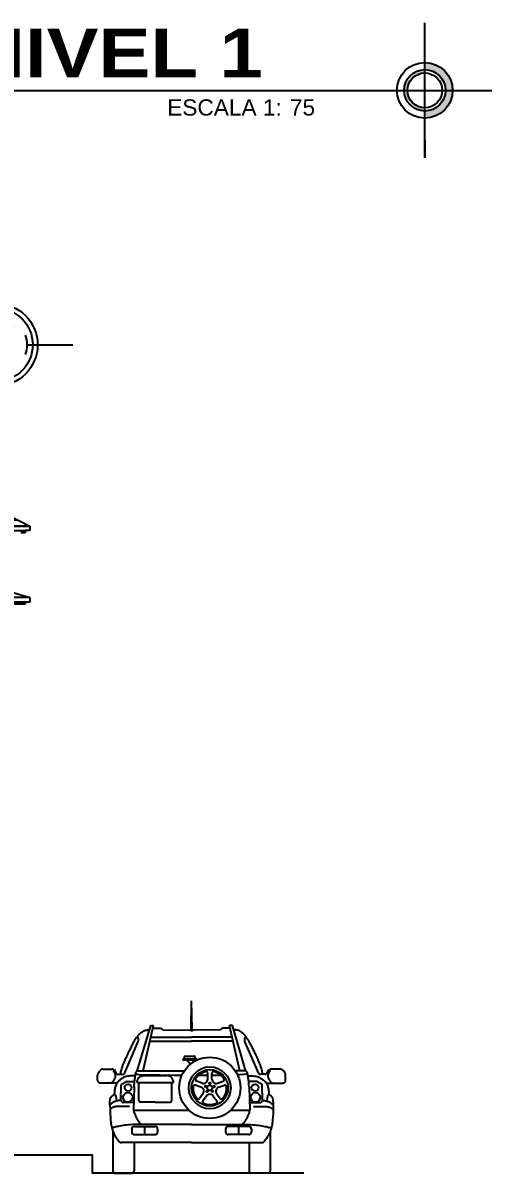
# Model space of a CAD drawing. Header units: inches. Extents: x -370 to 18, y -197 to 199.
# Drawn here: x -180.93 to -175.68, y 165.34 to 178.19 of the extents above; entities that cross this region are included whole.
import ezdxf
from ezdxf.enums import TextEntityAlignment as Align

# ---------------------------------------------------------------- set-up
doc = ezdxf.new("R2010")
doc.units = ezdxf.units.IN
doc.header["$MEASUREMENT"] = 0
doc.linetypes.add('CENTER2', pattern=[28.575, 19.05, -3.175, 3.175, -3.175])
doc.layers.add('artefactos', color=1, linetype='Continuous')
doc.styles.add('1', font='arial.ttf')
doc.styles.add('2', font='')
doc.styles.get("Standard").update_dxf_attribs({"font": 'arial.ttf'})
doc.styles.get('2').set_extended_font_data('Arial Black')

# ---------------------------------------------------------------- blocks, each defined once
blk = doc.blocks.new('*U746')
h = blk.add_hatch(color=1)
h.paths.add_polyline_path([(19.04, 0.255), (19.04, 0.343, -0.414214), (19.383, 0), (19.294, 0, 0.414214)])
h.paths.add_polyline_path([(19.294, 0), (19.383, 0, -0.414214), (19.04, -0.343), (19.04, -0.255, 0.414214)])
h = blk.add_hatch(color=1)
h.paths.add_polyline_path([(18.785, 0), (18.826, 0, 0.414214), (19.04, -0.214), (19.04, -0.255, -0.414214)])
h.paths.add_polyline_path([(19.04, 0.255), (19.04, 0.214, 0.414214), (18.826, 0), (18.785, 0, -0.414214)])
at = {"color": 13}
for p, q in [((19.04, -0.83), (19.04, 0.83)), ((0, 0), (19.869, 0))]:
    blk.add_line(p, q, dxfattribs=at)
at = {"color": 5}
for p, q in [((19.04, 0.611), (19.04, 0.83)), ((19.651, 0), (19.869, 0)), ((19.04, -0.611), (19.04, -0.83))]:
    blk.add_line(p, q, dxfattribs=at)
at = {"color": 13}
for radius in [0.343, 0.255, 0.214]:
    blk.add_circle((19.04, 0), radius, dxfattribs=at)
at = {"color": 2, "linetype": 'Continuous', "style": '1'}
blk.add_text('ESCALA 1:', height=0.2, dxfattribs=at).set_placement((15.864, -0.311))
at = {"color": 1, "linetype": 'Continuous', "style": '2'}
blk.add_attdef('TITULO', (0.308, 0.162), '', height=0.6, dxfattribs=at)
at = {"color": 2, "style": '1'}
blk.add_attdef('ESCALA', (17.377, -0.311), '', height=0.2, dxfattribs=at)
at = {"color": 2, "linetype": 'Continuous', "style": '1'}
blk.add_attdef('DESCRIPCION', (0.308, -0.373), '', height=0.2, dxfattribs=at)
blk = doc.blocks.new('a3')
at = {"color": 1}
for p, q in [((170.126, 151.703), (170.13, 152.02)), ((170.135, 151.703), (170.13, 152.02)), ((169.523, 151.235), (169.675, 151.744)), ((169.589, 151.237), (169.705, 151.744)), ((169.675, 151.744), (169.705, 151.744)), ((169.697, 151.713), (169.789, 151.713)), ((169.789, 151.713), (169.809, 151.694)), ((169.809, 151.694), (170.13, 151.693)), ((170.117, 151.693), (170.119, 151.698)), ((170.119, 151.698), (170.126, 151.703)), ((170.451, 151.694), (170.13, 151.693)), ((170.141, 151.698), (170.135, 151.703)), ((170.144, 151.693), (170.141, 151.698)), ((170.472, 151.713), (170.451, 151.694)), ((170.563, 151.713), (170.472, 151.713)), ((170.671, 151.237), (170.556, 151.744)), ((170.586, 151.744), (170.556, 151.744)), ((170.738, 151.235), (170.586, 151.744)), ((169.393, 151.24), (169.534, 151.564)), ((169.665, 151.569), (170.13, 151.569)), ((169.675, 151.614), (170.13, 151.614)), ((170.585, 151.614), (170.13, 151.614)), ((170.596, 151.569), (170.13, 151.569)), ((170.868, 151.24), (170.727, 151.564)), ((170.034, 151.367), (170.034, 151.361)), ((170.039, 151.373), (170.182, 151.373)), ((170.182, 151.355), (170.039, 151.355)), ((170.052, 151.373), (170.052, 151.396)), ((170.058, 151.402), (170.163, 151.402)), ((170.081, 151.355), (170.118, 151.311)), ((170.14, 151.355), (170.154, 151.337)), ((170.169, 151.373), (170.169, 151.396)), ((170.188, 151.367), (170.188, 151.361)), ((169.079, 151.131), (169.079, 151.19)), ((169.088, 151.219), (169.103, 151.237)), ((169.14, 151.255), (169.239, 151.255)), ((169.263, 151.249), (169.266, 151.246)), ((169.309, 151.198), (169.358, 151.198)), ((169.385, 151.218), (169.393, 151.24)), ((169.499, 151.171), (169.5, 151.181)), ((169.5, 151.181), (169.502, 151.191)), ((169.502, 151.191), (169.503, 151.199)), ((169.503, 151.199), (169.505, 151.207)), ((169.505, 151.207), (169.507, 151.214)), ((169.507, 151.214), (169.51, 151.221)), ((169.532, 151.237), (170.05, 151.237)), ((169.553, 151.173), (169.554, 151.174)), ((169.554, 151.174), (169.556, 151.175)), ((169.556, 151.175), (169.558, 151.176)), ((169.558, 151.176), (169.561, 151.178)), ((169.561, 151.178), (169.564, 151.179)), ((169.564, 151.179), (169.569, 151.18)), ((169.569, 151.18), (169.574, 151.181)), ((169.574, 151.181), (169.581, 151.182)), ((169.581, 151.182), (169.594, 151.184)), ((169.594, 151.184), (169.854, 151.184)), ((169.867, 151.182), (169.854, 151.184)), ((169.874, 151.181), (169.867, 151.182)), ((169.88, 151.18), (169.874, 151.181)), ((169.884, 151.179), (169.88, 151.18)), ((169.888, 151.178), (169.884, 151.179)), ((169.89, 151.176), (169.888, 151.178)), ((169.892, 151.175), (169.89, 151.176)), ((169.894, 151.174), (169.892, 151.175)), ((169.896, 151.173), (169.894, 151.174)), ((170.311, 151.143), (170.311, 151.211)), ((170.358, 151.143), (170.358, 151.211)), ((170.729, 151.237), (170.618, 151.237)), ((170.754, 151.214), (170.751, 151.221)), ((170.756, 151.207), (170.754, 151.214)), ((170.757, 151.199), (170.756, 151.207)), ((170.759, 151.191), (170.757, 151.199)), ((170.76, 151.181), (170.759, 151.191)), ((170.762, 151.171), (170.76, 151.181)), ((170.875, 151.218), (170.868, 151.24)), ((170.951, 151.198), (170.903, 151.198)), ((170.998, 151.249), (170.994, 151.246)), ((171.121, 151.255), (171.022, 151.255)), ((171.172, 151.219), (171.158, 151.237)), ((171.182, 151.131), (171.182, 151.19)), ((169.296, 151.101), (169.108, 151.101)), ((169.338, 150.905), (169.341, 151.077)), ((169.347, 151.087), (169.401, 151.118)), ((169.407, 151.119), (169.492, 151.118)), ((169.487, 151.058), (169.481, 150.799)), ((169.487, 151.058), (169.488, 151.08)), ((169.488, 151.08), (169.49, 151.1)), ((169.49, 151.1), (169.492, 151.118)), ((169.492, 151.118), (169.494, 151.133)), ((169.494, 151.133), (169.495, 151.147)), ((169.495, 151.147), (169.497, 151.16)), ((169.497, 151.16), (169.499, 151.171)), ((169.521, 151.111), (169.522, 151.115)), ((169.521, 151.106), (169.521, 151.111)), ((169.521, 151.106), (169.927, 151.106)), ((169.522, 151.118), (169.523, 151.121)), ((169.522, 151.115), (169.522, 151.118)), ((169.523, 151.124), (169.524, 151.127)), ((169.523, 151.121), (169.523, 151.124)), ((169.524, 151.129), (169.525, 151.131)), ((169.524, 151.127), (169.524, 151.129)), ((169.525, 151.131), (169.526, 151.134)), ((169.526, 151.134), (169.527, 151.137)), ((169.527, 151.137), (169.528, 151.139)), ((169.528, 151.139), (169.529, 151.142)), ((169.529, 151.142), (169.53, 151.144)), ((169.53, 151.144), (169.531, 151.146)), ((169.531, 151.146), (169.532, 151.149)), ((169.532, 151.149), (169.533, 151.151)), ((169.533, 151.151), (169.535, 151.153)), ((169.535, 151.153), (169.536, 151.155)), ((169.536, 151.155), (169.537, 151.156)), ((169.537, 151.156), (169.538, 151.158)), ((169.538, 151.158), (169.539, 151.159)), ((169.539, 151.159), (169.541, 151.161)), ((169.541, 151.161), (169.542, 151.162)), ((169.541, 150.904), (169.541, 151.088)), ((169.542, 151.162), (169.543, 151.163)), ((169.543, 151.163), (169.544, 151.165)), ((169.544, 151.165), (169.545, 151.166)), ((169.545, 151.166), (169.547, 151.167)), ((169.547, 151.167), (169.548, 151.169)), ((169.548, 151.169), (169.55, 151.17)), ((169.55, 151.17), (169.551, 151.171)), ((169.551, 151.171), (169.553, 151.173)), ((169.897, 151.171), (169.896, 151.173)), ((169.899, 151.17), (169.897, 151.171)), ((169.9, 151.169), (169.899, 151.17)), ((169.901, 151.167), (169.9, 151.169)), ((169.903, 151.166), (169.901, 151.167)), ((169.904, 151.165), (169.903, 151.166)), ((169.905, 151.163), (169.904, 151.165)), ((169.907, 151.162), (169.905, 151.163)), ((169.908, 151.161), (169.907, 151.162)), ((169.909, 151.159), (169.908, 151.161)), ((169.908, 150.904), (169.908, 151.088)), ((169.91, 151.158), (169.909, 151.159)), ((169.911, 151.156), (169.91, 151.158)), ((169.912, 151.155), (169.911, 151.156)), ((169.914, 151.153), (169.912, 151.155)), ((169.915, 151.151), (169.914, 151.153)), ((169.916, 151.149), (169.915, 151.151)), ((169.917, 151.146), (169.916, 151.149)), ((169.918, 151.144), (169.917, 151.146)), ((169.919, 151.142), (169.918, 151.144)), ((169.92, 151.139), (169.919, 151.142)), ((169.921, 151.137), (169.92, 151.139)), ((169.922, 151.134), (169.921, 151.137)), ((169.923, 151.131), (169.922, 151.134)), ((169.924, 151.129), (169.923, 151.131)), ((169.924, 151.127), (169.924, 151.129)), ((169.925, 151.124), (169.924, 151.127)), ((169.926, 151.121), (169.925, 151.124)), ((169.926, 151.118), (169.926, 151.121)), ((169.927, 151.115), (169.926, 151.118)), ((169.927, 151.111), (169.927, 151.115)), ((169.927, 151.106), (169.927, 151.111)), ((170.235, 151.055), (170.171, 151.076)), ((170.25, 151.099), (170.185, 151.12)), ((170.419, 151.099), (170.483, 151.12)), ((170.433, 151.055), (170.498, 151.076)), ((170.763, 151.16), (170.762, 151.171)), ((170.765, 151.147), (170.763, 151.16)), ((170.767, 151.133), (170.765, 151.147)), ((170.769, 151.118), (170.767, 151.133)), ((170.853, 151.119), (170.769, 151.118)), ((170.771, 151.1), (170.769, 151.118)), ((170.772, 151.08), (170.771, 151.1)), ((170.774, 151.058), (170.772, 151.08)), ((170.774, 151.058), (170.78, 150.799)), ((170.913, 151.087), (170.859, 151.118)), ((170.923, 150.905), (170.919, 151.077)), ((170.965, 151.101), (171.153, 151.101)), ((169.265, 150.973), (169.283, 150.963)), ((169.283, 150.963), (169.289, 150.899)), ((170.259, 150.983), (170.219, 150.928)), ((170.296, 150.955), (170.257, 150.9)), ((170.372, 150.955), (170.412, 150.9)), ((170.41, 150.983), (170.45, 150.928)), ((170.978, 150.963), (170.971, 150.899)), ((170.995, 150.973), (170.978, 150.963)), ((169.222, 150.861), (169.216, 150.855)), ((169.216, 150.858), (169.218, 150.803)), ((169.218, 150.803), (169.22, 150.757)), ((169.228, 150.867), (169.222, 150.861)), ((169.235, 150.872), (169.228, 150.867)), ((169.242, 150.877), (169.235, 150.872)), ((169.249, 150.882), (169.242, 150.877)), ((169.256, 150.886), (169.249, 150.882)), ((169.263, 150.89), (169.256, 150.886)), ((169.271, 150.893), (169.263, 150.89)), ((169.279, 150.896), (169.271, 150.893)), ((169.287, 150.899), (169.279, 150.896)), ((169.295, 150.901), (169.287, 150.899)), ((169.436, 150.838), (169.288, 150.838)), ((169.304, 150.903), (169.295, 150.901)), ((169.312, 150.904), (169.304, 150.903)), ((169.321, 150.905), (169.312, 150.904)), ((169.332, 150.906), (169.321, 150.905)), ((169.354, 150.887), (169.342, 150.902)), ((169.479, 150.883), (169.363, 150.883)), ((169.481, 150.799), (170.1, 150.799)), ((169.482, 150.792), (169.485, 150.778)), ((169.724, 150.887), (169.558, 150.887)), ((169.724, 150.887), (169.89, 150.887)), ((170.569, 150.799), (170.78, 150.799)), ((170.779, 150.792), (170.775, 150.778)), ((170.781, 150.883), (170.898, 150.883)), ((170.824, 150.838), (170.972, 150.838)), ((170.907, 150.887), (170.919, 150.902)), ((170.928, 150.906), (170.94, 150.905)), ((170.94, 150.905), (170.948, 150.904)), ((170.948, 150.904), (170.957, 150.903)), ((170.957, 150.903), (170.965, 150.901)), ((170.965, 150.901), (170.974, 150.899)), ((170.974, 150.899), (170.982, 150.896)), ((170.982, 150.896), (170.99, 150.893)), ((170.99, 150.893), (170.997, 150.89)), ((170.997, 150.89), (171.005, 150.886)), ((171.005, 150.886), (171.012, 150.882)), ((171.012, 150.882), (171.019, 150.877)), ((171.019, 150.877), (171.026, 150.872)), ((171.026, 150.872), (171.032, 150.867)), ((171.032, 150.867), (171.038, 150.861)), ((171.038, 150.861), (171.044, 150.855)), ((171.043, 150.803), (171.041, 150.757)), ((171.044, 150.858), (171.043, 150.803)), ((169.22, 150.757), (169.222, 150.72)), ((169.222, 150.72), (169.224, 150.69)), ((169.224, 150.69), (169.226, 150.666)), ((169.226, 150.666), (169.228, 150.647)), ((169.485, 150.778), (169.488, 150.769)), ((169.488, 150.769), (169.491, 150.76)), ((169.491, 150.76), (169.494, 150.752)), ((169.494, 150.752), (169.497, 150.744)), ((169.497, 150.744), (169.501, 150.736)), ((169.501, 150.736), (169.504, 150.729)), ((169.504, 150.729), (169.507, 150.723)), ((169.507, 150.723), (169.51, 150.717)), ((169.51, 150.717), (169.513, 150.711)), ((169.513, 150.711), (169.515, 150.706)), ((169.515, 150.706), (169.518, 150.701)), ((169.518, 150.701), (169.521, 150.696)), ((169.521, 150.696), (169.524, 150.691)), ((169.524, 150.691), (169.527, 150.686)), ((169.527, 150.686), (169.53, 150.681)), ((169.53, 150.681), (169.533, 150.676)), ((169.533, 150.676), (169.536, 150.671)), ((169.536, 150.671), (169.54, 150.666)), ((169.54, 150.666), (169.544, 150.66)), ((170.721, 150.666), (170.716, 150.66)), ((170.724, 150.671), (170.721, 150.666)), ((170.728, 150.676), (170.724, 150.671)), ((170.731, 150.681), (170.728, 150.676)), ((170.734, 150.686), (170.731, 150.681)), ((170.737, 150.691), (170.734, 150.686)), ((170.74, 150.696), (170.737, 150.691)), ((170.742, 150.701), (170.74, 150.696)), ((170.745, 150.706), (170.742, 150.701)), ((170.748, 150.711), (170.745, 150.706)), ((170.751, 150.717), (170.748, 150.711)), ((170.754, 150.723), (170.751, 150.717)), ((170.757, 150.729), (170.754, 150.723)), ((170.76, 150.736), (170.757, 150.729)), ((170.763, 150.744), (170.76, 150.736)), ((170.767, 150.752), (170.763, 150.744)), ((170.77, 150.76), (170.767, 150.752)), ((170.773, 150.769), (170.77, 150.76)), ((170.775, 150.778), (170.773, 150.769)), ((171.035, 150.666), (171.032, 150.647)), ((171.037, 150.69), (171.035, 150.666)), ((171.039, 150.72), (171.037, 150.69)), ((171.041, 150.757), (171.039, 150.72)), ((169.228, 150.647), (169.231, 150.632)), ((169.231, 150.632), (169.233, 150.62)), ((169.233, 150.62), (169.236, 150.608)), ((169.236, 150.608), (169.238, 150.598)), ((169.238, 150.598), (169.241, 150.589)), ((169.241, 150.589), (169.244, 150.58)), ((169.244, 150.58), (169.247, 150.571)), ((169.247, 150.571), (169.25, 150.563)), ((169.25, 150.563), (169.25, 150.118)), ((169.25, 150.563), (169.253, 150.554)), ((169.253, 150.554), (169.257, 150.546)), ((169.257, 150.546), (169.261, 150.536)), ((169.261, 150.536), (169.265, 150.527)), ((169.461, 150.585), (169.461, 150.554)), ((169.49, 150.614), (169.721, 150.614)), ((170.13, 150.639), (169.498, 150.639)), ((169.544, 150.66), (169.549, 150.653)), ((169.549, 150.653), (169.555, 150.647)), ((169.555, 150.647), (169.561, 150.639)), ((169.605, 150.614), (169.605, 150.524)), ((169.75, 150.585), (169.75, 150.554)), ((170.13, 150.639), (170.763, 150.639)), ((170.51, 150.585), (170.51, 150.554)), ((170.771, 150.614), (170.54, 150.614)), ((170.655, 150.614), (170.655, 150.524)), ((170.706, 150.647), (170.7, 150.639)), ((170.711, 150.653), (170.706, 150.647)), ((170.716, 150.66), (170.711, 150.653)), ((170.8, 150.585), (170.8, 150.554)), ((171, 150.536), (170.996, 150.527)), ((171.004, 150.546), (171, 150.536)), ((171.008, 150.554), (171.004, 150.546)), ((171.011, 150.563), (171.008, 150.554)), ((171.014, 150.571), (171.011, 150.563)), ((171.011, 150.563), (171.011, 150.118)), ((171.017, 150.58), (171.014, 150.571)), ((171.02, 150.589), (171.017, 150.58)), ((171.022, 150.598), (171.02, 150.589)), ((171.025, 150.608), (171.022, 150.598)), ((171.027, 150.62), (171.025, 150.608)), ((171.03, 150.632), (171.027, 150.62)), ((171.032, 150.647), (171.03, 150.632)), ((169.265, 150.527), (169.27, 150.516)), ((169.27, 150.516), (169.276, 150.506)), ((169.276, 150.506), (169.283, 150.494)), ((169.283, 150.494), (169.291, 150.482)), ((169.291, 150.482), (169.301, 150.47)), ((169.301, 150.47), (169.323, 150.444)), ((170.13, 150.435), (169.341, 150.435)), ((169.487, 150.435), (169.487, 150.118)), ((169.49, 150.524), (169.721, 150.524)), ((170.13, 150.435), (170.92, 150.435)), ((170.771, 150.524), (170.54, 150.524)), ((170.773, 150.435), (170.773, 150.118)), ((170.96, 150.47), (170.937, 150.444)), ((170.969, 150.482), (170.96, 150.47)), ((170.977, 150.494), (170.969, 150.482)), ((170.984, 150.506), (170.977, 150.494)), ((170.99, 150.516), (170.984, 150.506)), ((170.996, 150.527), (170.99, 150.516)), ((169.273, 150.095), (169.464, 150.095)), ((170.988, 150.095), (170.797, 150.095))]:
    blk.add_line(p, q, dxfattribs=at)
for points in [[(169.336, 151.198), (169.338, 151.212), (169.34, 151.226), (169.342, 151.238), (169.345, 151.25), (169.349, 151.262), (169.352, 151.274), (169.357, 151.285), (169.361, 151.297), (169.366, 151.309), (169.371, 151.321), (169.376, 151.334), (169.381, 151.347), (169.387, 151.36), (169.392, 151.373), (169.398, 151.386), (169.404, 151.399), (169.41, 151.412), (169.416, 151.425), (169.421, 151.437), (169.427, 151.449), (169.433, 151.461), (169.439, 151.473), (169.445, 151.484), (169.45, 151.496), (169.456, 151.507), (169.461, 151.517), (169.467, 151.528), (169.472, 151.538), (169.477, 151.547), (169.482, 151.556), (169.487, 151.565), (169.491, 151.573), (169.496, 151.58), (169.5, 151.587), (169.504, 151.593), (169.508, 151.599), (169.511, 151.604), (169.515, 151.609), (169.518, 151.614), (169.522, 151.618), (169.525, 151.622), (169.528, 151.626), (169.531, 151.63), (169.534, 151.633), (169.537, 151.636), (169.539, 151.64), (169.542, 151.643), (169.545, 151.646), (169.548, 151.649), (169.551, 151.651), (169.554, 151.654), (169.557, 151.657), (169.56, 151.659), (169.564, 151.662), (169.567, 151.665), (169.57, 151.667), (169.574, 151.67), (169.577, 151.672), (169.581, 151.674), (169.584, 151.677), (169.588, 151.679), (169.591, 151.681), (169.594, 151.683), (169.598, 151.685), (169.601, 151.686), (169.604, 151.687), (169.607, 151.689), (169.61, 151.69), (169.614, 151.691), (169.617, 151.691), (169.621, 151.692), (169.626, 151.693), (169.631, 151.693), (169.636, 151.694), (169.641, 151.694), (169.646, 151.695), (169.651, 151.695), (169.655, 151.695), (169.658, 151.696), (169.66, 151.696)], [(170.924, 151.198), (170.923, 151.212), (170.921, 151.226), (170.918, 151.238), (170.915, 151.25), (170.912, 151.262), (170.908, 151.274), (170.904, 151.285), (170.9, 151.297), (170.895, 151.309), (170.89, 151.321), (170.885, 151.334), (170.879, 151.347), (170.874, 151.36), (170.868, 151.373), (170.862, 151.386), (170.857, 151.399), (170.851, 151.412), (170.845, 151.425), (170.839, 151.437), (170.833, 151.449), (170.827, 151.461), (170.822, 151.473), (170.816, 151.484), (170.81, 151.496), (170.805, 151.507), (170.799, 151.517), (170.794, 151.528), (170.789, 151.538), (170.783, 151.547), (170.778, 151.556), (170.774, 151.565), (170.769, 151.573), (170.765, 151.58), (170.761, 151.587), (170.757, 151.593), (170.753, 151.599), (170.749, 151.604), (170.746, 151.609), (170.742, 151.614), (170.739, 151.618), (170.736, 151.622), (170.733, 151.626), (170.73, 151.63), (170.727, 151.633), (170.724, 151.636), (170.721, 151.64), (170.718, 151.643), (170.715, 151.646), (170.712, 151.649), (170.709, 151.651), (170.706, 151.654), (170.703, 151.657), (170.7, 151.659), (170.697, 151.662), (170.694, 151.665), (170.69, 151.667), (170.687, 151.67), (170.683, 151.672), (170.68, 151.674), (170.676, 151.677), (170.673, 151.679), (170.67, 151.681), (170.666, 151.683), (170.663, 151.685), (170.66, 151.686), (170.657, 151.687), (170.654, 151.689), (170.65, 151.69), (170.647, 151.691), (170.643, 151.691), (170.639, 151.692), (170.635, 151.693), (170.63, 151.693), (170.625, 151.694), (170.619, 151.694), (170.614, 151.695), (170.61, 151.695), (170.606, 151.695), (170.602, 151.696), (170.6, 151.696)], [(169.534, 151.564), (169.534, 151.568), (169.535, 151.571), (169.535, 151.575), (169.536, 151.577), (169.536, 151.58), (169.536, 151.582), (169.536, 151.584), (169.536, 151.587), (169.536, 151.589), (169.535, 151.591), (169.535, 151.593), (169.535, 151.595), (169.535, 151.597), (169.534, 151.598), (169.534, 151.6), (169.533, 151.602), (169.533, 151.604), (169.532, 151.605), (169.531, 151.607), (169.53, 151.609), (169.529, 151.611), (169.527, 151.613), (169.525, 151.616), (169.522, 151.618)], [(170.727, 151.564), (170.726, 151.568), (170.726, 151.571), (170.725, 151.575), (170.725, 151.577), (170.725, 151.58), (170.725, 151.582), (170.725, 151.584), (170.725, 151.587), (170.725, 151.589), (170.725, 151.591), (170.725, 151.593), (170.726, 151.595), (170.726, 151.597), (170.726, 151.598), (170.727, 151.6), (170.727, 151.602), (170.728, 151.604), (170.729, 151.605), (170.729, 151.607), (170.731, 151.609), (170.732, 151.611), (170.734, 151.613), (170.736, 151.616), (170.739, 151.618)], [(169.248, 151.235), (169.253, 151.232), (169.257, 151.229), (169.26, 151.225), (169.263, 151.222), (169.265, 151.219), (169.267, 151.216), (169.269, 151.213), (169.27, 151.21), (169.271, 151.207), (169.272, 151.204), (169.273, 151.201), (169.274, 151.197), (169.275, 151.194), (169.275, 151.191), (169.276, 151.188), (169.276, 151.185), (169.276, 151.183), (169.276, 151.18), (169.276, 151.178), (169.276, 151.175), (169.276, 151.173), (169.276, 151.171), (169.275, 151.169), (169.275, 151.166), (169.274, 151.164), (169.274, 151.162), (169.273, 151.16), (169.272, 151.158), (169.271, 151.156), (169.27, 151.154), (169.269, 151.152), (169.269, 151.149), (169.267, 151.147), (169.266, 151.145), (169.265, 151.143), (169.264, 151.14), (169.263, 151.138), (169.261, 151.135), (169.259, 151.133), (169.258, 151.13), (169.256, 151.127), (169.254, 151.125), (169.251, 151.122), (169.248, 151.118), (169.245, 151.115), (169.241, 151.111), (169.237, 151.106), (169.232, 151.101)], [(169.501, 151.183), (169.472, 151.182), (169.448, 151.181), (169.428, 151.179), (169.412, 151.176), (169.398, 151.173), (169.387, 151.169), (169.377, 151.165), (169.368, 151.161), (169.36, 151.156), (169.352, 151.152), (169.344, 151.147), (169.337, 151.142), (169.331, 151.137), (169.325, 151.132), (169.319, 151.127), (169.313, 151.122), (169.308, 151.117), (169.304, 151.112), (169.299, 151.107), (169.296, 151.101), (169.292, 151.095), (169.288, 151.088), (169.285, 151.081), (169.282, 151.073), (169.279, 151.064), (169.276, 151.055), (169.273, 151.044), (169.27, 151.032), (169.268, 151.02), (169.267, 151.005), (169.266, 150.99), (169.265, 150.973)], [(169.506, 151.209), (169.509, 151.204), (169.519, 151.2), (169.544, 151.196), (169.59, 151.194), (169.665, 151.192), (169.775, 151.191), (169.928, 151.19), (170.024, 151.19)], [(170.213, 151.19), (170.311, 151.19)], [(170.358, 151.19), (170.455, 151.189)], [(170.755, 151.209), (170.752, 151.204), (170.741, 151.2), (170.716, 151.196), (170.67, 151.194), (170.643, 151.193)], [(170.76, 151.183), (170.789, 151.182), (170.812, 151.181), (170.832, 151.179), (170.849, 151.176), (170.863, 151.173), (170.874, 151.169), (170.884, 151.165), (170.893, 151.161), (170.901, 151.156), (170.909, 151.152), (170.916, 151.147), (170.923, 151.142), (170.93, 151.137), (170.936, 151.132), (170.942, 151.127), (170.947, 151.122), (170.952, 151.117), (170.957, 151.112), (170.961, 151.107), (170.965, 151.101), (170.969, 151.095), (170.972, 151.088), (170.976, 151.081), (170.979, 151.073), (170.982, 151.064), (170.985, 151.055), (170.988, 151.044), (170.99, 151.032), (170.992, 151.02), (170.994, 151.005), (170.995, 150.99), (170.995, 150.973)], [(171.012, 151.235), (171.008, 151.232), (171.004, 151.229), (171.001, 151.225), (170.998, 151.222), (170.996, 151.219), (170.994, 151.216), (170.992, 151.213), (170.991, 151.21), (170.989, 151.207), (170.988, 151.204), (170.987, 151.201), (170.986, 151.197), (170.986, 151.194), (170.985, 151.191), (170.985, 151.188), (170.985, 151.185), (170.984, 151.183), (170.984, 151.18), (170.984, 151.178), (170.984, 151.175), (170.985, 151.173), (170.985, 151.171), (170.985, 151.169), (170.986, 151.166), (170.986, 151.164), (170.987, 151.162), (170.988, 151.16), (170.988, 151.158), (170.989, 151.156), (170.99, 151.154), (170.991, 151.152), (170.992, 151.149), (170.993, 151.147), (170.994, 151.145), (170.995, 151.143), (170.997, 151.14), (170.998, 151.138), (170.999, 151.135), (171.001, 151.133), (171.003, 151.13), (171.005, 151.127), (171.007, 151.125), (171.009, 151.122), (171.012, 151.118), (171.015, 151.115), (171.019, 151.111), (171.024, 151.106), (171.029, 151.101)], [(169.216, 150.858), (169.216, 150.868), (169.216, 150.877), (169.216, 150.885), (169.216, 150.891), (169.217, 150.897), (169.217, 150.902), (169.218, 150.907), (169.218, 150.911), (169.219, 150.915), (169.219, 150.919), (169.22, 150.922), (169.221, 150.925), (169.221, 150.928), (169.222, 150.93), (169.223, 150.933), (169.224, 150.935), (169.225, 150.937), (169.225, 150.939), (169.227, 150.941), (169.228, 150.943), (169.229, 150.944), (169.23, 150.946), (169.232, 150.948), (169.234, 150.95), (169.236, 150.952), (169.238, 150.954), (169.24, 150.957), (169.244, 150.959), (169.248, 150.962), (169.252, 150.965), (169.258, 150.969), (169.265, 150.973)], [(171.044, 150.858), (171.045, 150.868), (171.045, 150.877), (171.045, 150.885), (171.044, 150.891), (171.044, 150.897), (171.044, 150.902), (171.043, 150.907), (171.042, 150.911), (171.042, 150.915), (171.041, 150.919), (171.041, 150.922), (171.04, 150.925), (171.039, 150.928), (171.039, 150.93), (171.038, 150.933), (171.037, 150.935), (171.036, 150.937), (171.035, 150.939), (171.034, 150.941), (171.033, 150.943), (171.031, 150.944), (171.03, 150.946), (171.029, 150.948), (171.027, 150.95), (171.025, 150.952), (171.023, 150.954), (171.02, 150.957), (171.017, 150.959), (171.013, 150.962), (171.008, 150.965), (171.002, 150.969), (170.995, 150.973)], [(169.288, 150.838), (169.278, 150.836), (169.269, 150.834), (169.262, 150.832), (169.256, 150.83), (169.251, 150.829), (169.247, 150.827), (169.244, 150.826), (169.241, 150.824), (169.238, 150.823), (169.236, 150.821), (169.233, 150.819), (169.23, 150.817), (169.227, 150.815), (169.224, 150.813), (169.221, 150.811), (169.218, 150.808)], [(170.972, 150.838), (170.983, 150.836), (170.992, 150.834), (170.999, 150.832), (171.005, 150.83), (171.009, 150.829), (171.013, 150.827), (171.017, 150.826), (171.02, 150.824), (171.022, 150.823), (171.025, 150.821), (171.028, 150.819), (171.03, 150.817), (171.033, 150.815), (171.036, 150.813), (171.039, 150.811), (171.043, 150.808)], [(169.498, 150.639), (169.472, 150.637), (169.448, 150.635), (169.425, 150.632), (169.403, 150.63), (169.382, 150.628), (169.363, 150.625), (169.345, 150.622), (169.328, 150.619), (169.312, 150.616), (169.298, 150.613), (169.285, 150.61), (169.273, 150.607), (169.262, 150.604), (169.253, 150.602), (169.245, 150.6), (169.238, 150.598)], [(170.763, 150.639), (170.789, 150.637), (170.813, 150.635), (170.836, 150.632), (170.858, 150.63), (170.878, 150.628), (170.898, 150.625), (170.916, 150.622), (170.933, 150.619), (170.948, 150.616), (170.963, 150.613), (170.976, 150.61), (170.988, 150.607), (170.998, 150.604), (171.008, 150.602), (171.015, 150.6), (171.022, 150.598)]]:
    blk.add_lwpolyline(points, dxfattribs=at)
for centre, radius in [((170.334, 151.047), 0.342), ((170.334, 151.047), 0.234), ((170.334, 151.047), 0.204), ((169.42, 151.049), 0.0384), ((170.287, 151.062), 0.00896), ((170.334, 151.047), 0.0292), ((170.334, 151.097), 0.00896), ((170.381, 151.062), 0.00896), ((170.84, 151.049), 0.0384), ((169.416, 150.94), 0.0537), ((170.305, 151.007), 0.00896), ((170.363, 151.007), 0.00896), ((170.845, 150.94), 0.0537)]:
    blk.add_circle(centre, radius, dxfattribs=at)
for centre, radius, start, end in [((170.129, 151.704), 0.0164, 221.549, 273.5181), ((170.131, 151.712), 0.0184, 229.5379, 267.4427), ((170.129, 151.712), 0.0184, 272.5573, 310.4621), ((170.131, 151.704), 0.0164, 266.4819, 318.451), ((170.039, 151.367), 0.00584, 90, 180), ((170.039, 151.361), 0.00584, 180, 270), ((170.058, 151.396), 0.00584, 90, 180), ((170.163, 151.396), 0.00584, 0, 90), ((170.182, 151.367), 0.00584, 0, 90), ((170.182, 151.361), 0.00584, 270, 0), ((169.125, 151.19), 0.0467, 141.9453, 180), ((169.14, 151.209), 0.0467, 90, 141.9453), ((169.239, 151.209), 0.0467, 58.6307, 90), ((169.251, 151.222), 0.0292, 5.2828, 58.6307), ((169.309, 151.227), 0.0292, 185.2828, 270), ((169.358, 151.227), 0.0292, 270, 341.7216), ((169.532, 151.214), 0.0234, 90, 160.2861), ((170.334, 151.047), 0.187, 103.968, 148.032), ((170.293, 151.211), 0.0175, 0, 103.968), ((170.375, 151.211), 0.0175, 76.032, 180), ((170.334, 151.047), 0.187, 31.968, 76.032), ((170.729, 151.214), 0.0234, 19.7139, 90), ((170.903, 151.227), 0.0292, 198.2784, 270), ((170.951, 151.227), 0.0292, 270, 354.7172), ((171.01, 151.222), 0.0292, 121.3693, 174.7172), ((171.022, 151.209), 0.0467, 90, 121.3693), ((171.121, 151.209), 0.0467, 38.0547, 90), ((171.135, 151.19), 0.0467, 0, 38.0547), ((169.108, 151.131), 0.0292, 180, 270), ((169.353, 151.076), 0.0117, 120.171, 178.846), ((169.407, 151.108), 0.0117, 88.8205, 120.171), ((169.558, 151.088), 0.0175, 90, 180), ((169.89, 151.088), 0.0175, 0, 90), ((170.334, 151.047), 0.187, 175.968, 220.032), ((170.165, 151.059), 0.0175, 72, 175.968), ((170.191, 151.137), 0.0175, 148.032, 252), ((170.221, 151.01), 0.0467, 324, 72), ((170.264, 151.143), 0.0467, 252, 0), ((170.404, 151.143), 0.0467, 180, 288), ((170.448, 151.01), 0.0467, 108, 216), ((170.334, 151.047), 0.187, 319.968, 4.032), ((170.478, 151.137), 0.0175, 288, 31.968), ((170.503, 151.059), 0.0175, 4.032, 108), ((170.854, 151.108), 0.0117, 59.829, 91.1795), ((170.908, 151.076), 0.0117, 1.154, 59.829), ((171.153, 151.131), 0.0292, 270, 0), ((170.205, 150.938), 0.0175, 220.032, 324), ((170.334, 150.928), 0.0467, 36, 144), ((170.464, 150.938), 0.0175, 216, 319.968), ((169.333, 150.894), 0.0117, 39.0141, 94.0734), ((169.363, 150.894), 0.0117, 219.0141, 270), ((169.504, 150.798), 0.0234, 178.7801, 194.1058), ((169.558, 150.904), 0.0175, 180, 270), ((169.89, 150.904), 0.0175, 270, 0), ((170.271, 150.89), 0.0175, 144, 247.968), ((170.334, 151.047), 0.187, 247.968, 292.032), ((170.398, 150.89), 0.0175, 292.032, 36), ((170.756, 150.798), 0.0234, 345.8942, 1.2199), ((170.898, 150.894), 0.0117, 270, 320.9859), ((170.928, 150.894), 0.0117, 85.9266, 140.9859), ((169.49, 150.585), 0.0292, 90, 180), ((169.49, 150.554), 0.0292, 180, 270), ((169.721, 150.585), 0.0292, 0, 90), ((169.721, 150.554), 0.0292, 270, 0), ((170.54, 150.585), 0.0292, 90, 180), ((170.54, 150.554), 0.0292, 180, 270), ((170.771, 150.585), 0.0292, 0, 90), ((170.771, 150.554), 0.0292, 270, 0), ((169.341, 150.459), 0.0234, 220.4668, 270), ((170.92, 150.459), 0.0234, 270, 319.5332), ((169.273, 150.118), 0.0234, 180, 270), ((169.464, 150.118), 0.0234, 270, 0), ((170.797, 150.118), 0.0234, 180, 270), ((170.988, 150.118), 0.0234, 270, 0)]:
    blk.add_arc(centre, radius, start, end, dxfattribs=at)
blk = doc.blocks.new('EJE NORTE NUEVO')
at = {"color": 8}
for p, q in [((0, 3.252), (0, 3.764)), ((-0.347, 2.905), (-0.859, 2.905)), ((0.347, 2.905), (0.859, 2.905))]:
    blk.add_line(p, q, dxfattribs=at)
at = {"color": 2, "linetype": 'CENTER2'}
blk.add_line((0, 2.558), (0, -2.558), dxfattribs=at)
at = {"color": 8}
blk.add_circle((0, 2.905), 0.463, dxfattribs=at)
at = {"color": 4}
blk.add_circle((0, 2.905), 0.409, dxfattribs=at)
at = {"color": 8}
for start, end in [(71.4161, 108.5839), (160.6993, 199.2784), (341.7694, 18.2529), (251.0526, 288.9474)]:
    blk.add_arc((0, 2.905), 0.347, start, end, dxfattribs=at)
at = {"color": 4}
blk.add_attdef('A', text='', height=0.358, dxfattribs=at).set_placement((0, 2.905), align=Align.MIDDLE_CENTER)

msp = doc.modelspace()

# ---------------------------------------------------------------- hatches: boundary and pattern name
h = msp.add_hatch()
h.set_pattern_fill('PLAST', color=1, scale=0.5)
h.set_pattern_definition([(0, (95.62732, 40.63708), (3e-17, 0.125), []), (0, (95.62732, 40.6527), (3e-17, 0.125), []), (0, (95.62732, 40.66833), (3e-17, 0.125), [])])
h.paths.add_polyline_path([(-185.05541, 172.56803), (-182.95541, 173.64495), (-180.85541, 172.56803)])

# ---------------------------------------------------------------- linework, layer by layer
at = {"color": 3}
for p, q in [((-182.95541, 173.64495), (-180.85541, 172.56803)), ((-185.05541, 172.56803), (-180.85541, 172.56803)), ((-185.00541, 172.51803), (-180.90541, 172.51803)), ((-180.85541, 172.56803), (-184.75541, 172.56803)), ((-180.85541, 172.56803), (-181.85541, 172.56803)), ((-180.85541, 172.51803), (-180.90541, 172.51803)), ((-180.90541, 172.51803), (-180.90541, 172.49303)), ((-180.85541, 172.51803), (-180.90541, 172.51803)), ((-180.90541, 172.51803), (-180.90541, 172.49303)), ((-180.90541, 172.49303), (-180.95541, 172.49303))]:
    msp.add_line(p, q, dxfattribs=at)
at = {"color": 4}
for p, q in [((-180.85541, 172.56803), (-180.85541, 172.51803)), ((-180.85541, 172.56803), (-180.85541, 172.51803)), ((-182.95541, 172.39803), (-180.85541, 171.76803))]:
    msp.add_line(p, q, dxfattribs=at)
at = {"color": 5}
for p, q in [((-180.85541, 171.76803), (-186.25541, 171.76803)), ((-180.85541, 171.76803), (-180.85541, 171.71803)), ((-180.85541, 171.76803), (-180.85541, 171.71803)), ((-180.85541, 171.71803), (-185.05541, 171.71803)), ((-180.90541, 171.69303), (-185.00541, 171.69303)), ((-180.90541, 171.69303), (-180.95541, 171.69303)), ((-180.85541, 171.71803), (-180.90541, 171.71803)), ((-180.90541, 171.71803), (-180.90541, 171.69303)), ((-180.85541, 171.71803), (-180.90541, 171.71803)), ((-180.90541, 171.71803), (-180.90541, 171.69303))]:
    msp.add_line(p, q, dxfattribs=at)
at = {"color": 6}
msp.add_lwpolyline([(-181.15541, 165.53803), (-180.15541, 165.53803), (-180.15541, 165.33803), (-177.78971, 165.33803)], dxfattribs=at)

# ---------------------------------------------------------------- block references
ref = msp.add_blockref('*U746', (-193.71013, 177.43795), dxfattribs=dict(xscale=0.9073029058261515, yscale=0.9073029058261515, zscale=0.9073029058261515))
ref.add_attrib('TITULO', 'PLANTA ARQUITECTONICA NIVEL 1', (-193.43047, 177.58472), dxfattribs={"color": 1, "linetype": 'Continuous', "height": 0.5443817, "style": '2'})
ref.add_attrib('ESCALA', '75', (-177.94388, 177.15621), dxfattribs={"color": 2, "height": 0.181461, "style": '1'})
msp.add_blockref('EJE NORTE NUEVO', (-181.23041, 171.6889)).add_auto_attribs({'A': 'A´'})
at = {"layer": 'artefactos'}
msp.add_blockref('a3', (-349.17406, 15.24074), dxfattribs=at)

doc.saveas('drawing.dxf')
